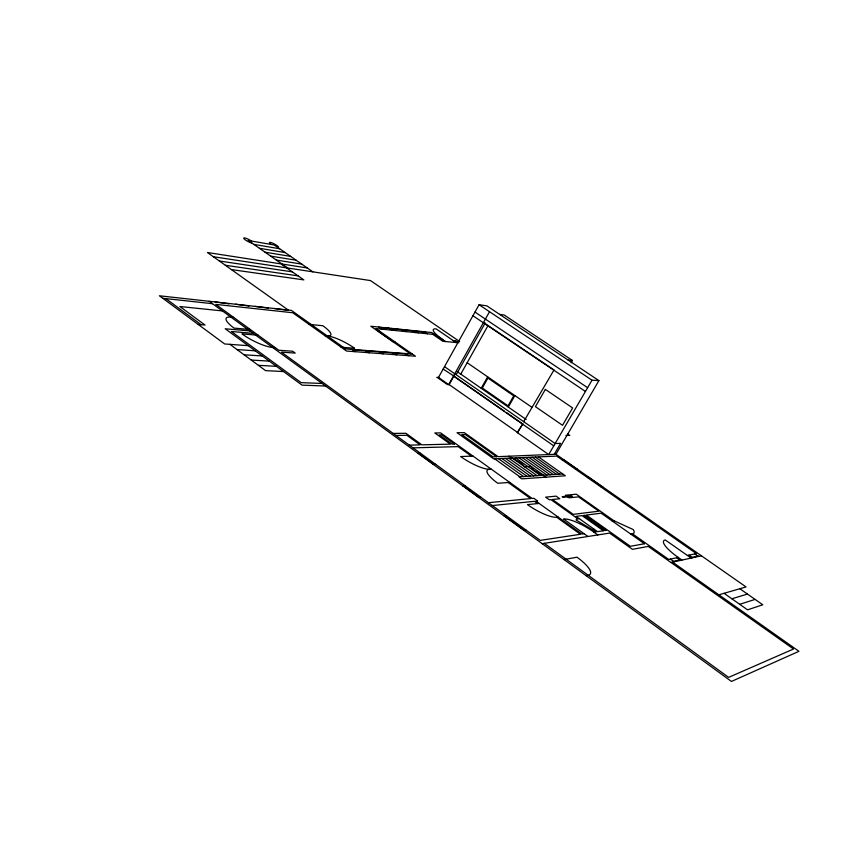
<?xml version="1.0" encoding="UTF-8"?>
<svg xmlns="http://www.w3.org/2000/svg" width="841" height="841" viewBox="0 0 841 841"><rect width="100%" height="100%" fill="white"/><g stroke="black" fill="none" stroke-linecap="round" stroke-linejoin="round"><path stroke-width="1.26" d="M687.412 555.481L696.348 553.578L556.753 456.106L493.709 458.86L457.031 432.716L464.306 432.631L498.082 456.652L555.954 454.266L598.908 380.605L486.834 305.84L479.086 304.736L438.476 377.462L448.674 384.589L489.536 311.717M437.173 377.388L447.391 384.537L449.157 384.621L453.94 376.074L504.495 411.249M460.773 374.108L488.095 325.456M481.199 388.279L487.675 376.842M508.3 407.076L514.871 395.575M517.352 432.631L522.787 423.98L517.352 432.631L548.7 454.571L591.99 380.195L598.908 380.605M523.67 421.656L554.009 369.956L483.964 322.828M571.144 362.776L572.458 360.495L504.158 314.986L499.638 314.376M554.219 454.34L560.621 443.365L555.134 443.522L444.511 366.655M739.691 604.301L755.092 599.412M731.87 598.792L747.449 594.061M718.887 594.818L746.041 586.934L555.954 454.266M670.96 562.471L701.468 555.827M673.515 561.336L679.801 559.969M692.006 557.32L697.935 556.038M681.977 560.074L678.224 557.425L668.753 559.444L632.4 533.783L630.718 534.056M586.156 575.675L588.185 575.255A28.321 7.8 31.1 0 0 576.989 557.194L564.017 559.57M542.172 543.664L609.578 533.089L632.464 549.341L648.211 546.408L793.526 649.01L728.621 677.383L544.295 543.328M584.064 533.709L581.856 534.046L535.938 501.162L537.599 500.994L533.835 498.293L532.164 498.461L440.652 432.894L434.797 432.957L450.377 444.143L421.867 444.836L405.919 433.283L393.178 433.42M587.943 536.484L563.554 519.023A26.502 6.833 31 0 1 594.03 532.195L596.164 531.869L576.085 520.032A19.532 4.941 31 0 1 577.809 518.792L579.207 518.603M592.989 529.609L594.366 529.399M612.174 520.968L613.888 520.726L633.21 529.546A23.443 5.677 31.1 0 1 632.4 533.783M523.964 530.408L526.13 530.114M539.081 503.412L527.465 504.621A24.568 6.318 30.5 0 0 556.637 517.215L558.098 517.036M503.959 515.859L506.166 515.607M492.342 505.546L534.434 501.31L537.588 503.57M488.411 502.687L530.66 498.597L508.195 482.492M601.241 487.17L602.892 487.023M478.329 497.199L480.579 496.989M587.428 477.53L589.099 477.404M462.75 485.856L465.041 485.688M509.73 482.387L497.777 483.27A24.315 6.223 30.2 0 1 489.693 469.246A24.011 6.087 29.8 0 1 460.647 456.558L472.999 456.074M562.724 473.946L519.044 476.91L521.777 478.855L565.341 475.785L538.471 456.905M575.433 469.152L577.126 469.047M489.693 469.246L491.26 469.152M561.83 459.649L563.544 459.564M433.304 464.421L435.649 464.316M418.156 453.394L420.532 453.32M413.026 447.854L458.135 446.624L471.412 456.137M409.283 445.141L420.111 444.878L406.897 435.291L395.953 435.438M565.94 435.417L569.82 435.396L567.675 433.914M325.593 386.019L302.056 385.136L225.199 328.778L249.903 330.934M322.092 383.475L301.141 382.634L231.338 331.501L253.236 333.362M283.512 371.533L265.588 370.639L229.929 344.347M437.015 377.388L439.118 377.493M443.165 369.062L453.94 376.074M258.387 365.33L276.395 366.319M454.75 373.761L456.652 373.877L485.204 322.976L483.344 322.744M251.217 360.043L269.309 361.125M277.751 247.454L278.203 247.485A5.172 1.03 27.8 0 0 276.079 244.952A5.172 1.03 27.8 0 0 270.077 242.355A5.172 1.03 27.8 0 0 271.149 244.437M244.09 354.786L262.255 355.953M236.994 349.551L255.244 350.813M248.253 345.683L224.642 343.958L159.38 295.78L291.417 310.403L345.546 348.91L412.384 354.061M275.207 347.627L272.568 347.428A24.168 6.045 27.6 0 1 241.956 333.877L258.166 335.233M352.474 349.782L365.709 350.802M366.792 350.886L379.638 351.874M380.689 351.948L393.168 352.905M394.187 352.989L406.298 353.914M341.11 347.196L354.618 348.258A22.297 5.214 28.4 0 0 345.115 342.455L342.56 341.152A22.297 5.214 28.4 0 0 327.296 335.927L324.994 335.717M198.224 324.458L205.046 325.057L179.89 306.523L222.402 310.918M393.02 341.772L395.018 341.94M250.334 329.535L234.05 328.095A24.126 6.013 27.5 0 1 230.865 317.078L233.577 317.341M568.159 360.095L572.458 360.495M445.677 341.562L431.664 332.531L370.797 326.245L410.408 353.914M453.225 340.584L455.938 340.847L458.797 342.802M309.036 324.363L322.839 325.73A22.108 5.099 28.1 0 1 327.296 335.927M377.83 331.165L379.848 331.365M379.365 327.422L389.246 328.442M391.843 328.715L401.472 329.704M404.006 329.966L413.373 330.934M415.843 331.186L424.968 332.121M162.776 298.271L212.479 303.696M475.617 312.158L474.986 312.085L587.617 387.701M231.391 269.572L303.853 279.895L280.947 263.895L207.422 252.51L288.263 310.056M225.356 265.272L298.092 275.869M219.354 261.004L292.353 271.864M213.383 256.747L370.492 280.579L459.628 341.541M281.977 264.032L307.291 267.953M276.311 260.069L301.709 264.085M270.655 256.127L296.158 260.226M265.031 252.195L290.618 256.389M259.427 248.284L285.099 252.563M253.835 244.384L279.611 248.747M251.953 243.06L251.28 242.902A5.309 1.083 27.6 0 1 244.92 239.59A5.309 1.083 27.6 0 1 245.015 237.992A5.309 1.083 27.6 0 1 251.396 241.031M508.963 456.2L521.872 463.517L524.637 466.839L530.471 466.271L533.993 470.392L545.935 477.152M479.086 304.736L591.99 380.195M472.947 315.743L585.431 391.454M454.224 340.679L457.084 342.634L442.892 341.299L432.758 334.329L375.832 328.558L415.465 356.216L346.524 351.044L292.71 312.747L215.759 304.389L278.834 350.255L292.647 351.233L295.202 353.094L281.409 352.137L540.237 540.385L580.427 534.266L556.637 517.215M456.085 342.539L436.164 328.894A22.781 4.573 29.2 0 0 442.786 339.575M424.495 331.796L427.375 333.782M467.175 362.723L531.764 407.212M415.359 330.849L418.271 332.857M412.889 330.597L415.801 332.605M403.512 329.63L406.455 331.659M400.978 329.367L403.922 331.407M456.705 371.291L526.172 419.48M312.884 271.832L274.134 244.952L248.274 240.494L287.664 268.006M391.349 328.368L394.313 330.429M388.752 328.106L391.727 330.166M506.65 412.752L522.787 423.98M453.457 376.053L553.767 445.856M378.86 327.075L381.856 329.167M563.26 459.575L576.842 469.057M588.826 477.425L602.619 487.055M378.166 331.196L393.357 341.793M694.876 553.893L698.556 556.458M405.783 353.556L408.884 355.722M449.157 384.621L517.804 432.631M739.838 588.732L762.776 604.784L747.554 609.83L724.09 593.315M688.916 555.155L692.627 557.751M691.134 558.077L665.294 539.975A27.953 6.591 31.7 0 0 678.224 557.425M393.662 352.621L396.794 354.818M392.642 352.537L395.775 354.744M535.286 457.041L559.622 474.156M676.658 557.762L680.432 560.411M532.069 457.178L556.479 474.366M380.164 351.58L383.328 353.809M379.112 351.496L382.277 353.725M528.831 457.325L553.325 474.576M670.351 559.097L674.146 561.777M525.562 457.462L550.14 474.797M613.888 520.726L576.285 494.193L565.425 495.244L566.792 496.211M672.558 562.124L798.95 651.312L731.46 681.441L209.178 301.288M522.272 457.609L546.923 475.018M518.95 457.756L543.685 475.239M366.255 350.508L369.451 352.768M365.173 350.424L368.369 352.684M515.607 457.903L540.416 475.459M567.696 496.852L569.063 497.819L578.545 496.863L598.845 511.191L573.247 514.356L552.39 499.501L559.801 498.755L556.122 496.137L545.63 497.157L549.341 499.806L550.95 499.649L577.809 518.792M512.222 458.051L537.115 475.68M508.816 458.198L533.793 475.901M351.927 349.404L355.165 351.696M505.378 458.345L530.44 476.132M501.919 458.503L527.055 476.363M498.419 458.65L523.638 476.595M286.287 309.835L286.813 310.213L274.261 308.5M494.634 458.818L519.948 476.847M594.03 532.195L597.856 534.929M267.732 307.785L268.268 308.163L255.265 306.397M248.494 305.651L249.031 306.04L235.564 304.221M228.531 303.433L229.078 303.832L215.107 301.951M418.555 453.383L433.693 464.411M463.128 485.825L478.708 497.157M504.337 515.817L524.321 530.366M165.761 298.597L201.157 324.71M487.917 378.061L482.303 387.995L508.048 405.846L513.746 395.859L487.917 378.061M545.357 389.404L535.423 406.655L562.534 425.304L572.626 407.959L545.357 389.404M644.448 543.749L630.361 546.303L586.335 515.06L601.147 513.189L644.448 543.749M603.418 530.766L597.541 531.659L576.064 516.363L582.077 515.607L603.418 530.766M606.245 530.335L604.763 530.566L583.454 515.428L584.979 515.239L606.245 530.335M571.344 495.759L562.177 496.663L563.092 497.315L572.248 496.4L571.344 495.759M496.579 456.716L493.057 456.852L461.751 434.566L465.378 434.513L496.579 456.716M454.529 444.037L452.006 444.101L439.139 434.871L441.683 434.829L454.529 444.037"/></g></svg>
